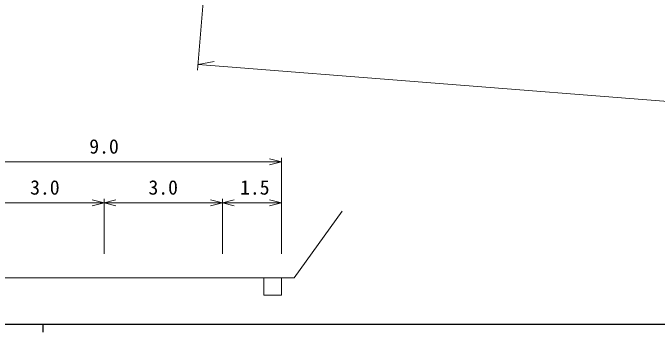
# Model space of a CAD drawing. Units: millimetres on the paper, enlarged 1000 times, with parts at other scales. Extents: x 40000 to 1780024, y 20000 to 394439.
# Drawn here: x 264185 to 345868, y 204000 to 244508 of the extents above; entities that cross this region are included whole.
import ezdxf
from ezdxf.enums import TextEntityAlignment as Align

# ---------------------------------------------------------------- set-up
doc = ezdxf.new("R2010")
doc.units = ezdxf.units.MM
doc.header["$LTSCALE"] = 1000
for name, color, linetype, lineweight in [('M-BGD', 7, 'Continuous', 13), ('M-STR-HTXT', 7, 'Continuous', 13), ('M-TTL-BAND', 7, 'Continuous', 25)]:
    doc.layers.add(name, color=color, linetype=linetype, lineweight=lineweight)
doc.styles.add('ＭＳ ゴシック', font='')
doc.styles.get('ＭＳ ゴシック').set_extended_font_data('MS Gothic')

msp = doc.modelspace()

# ---------------------------------------------------------------- linework, layer by layer
at = {"layer": 'M-BGD'}
for p, q in [((253242, 225599), (298242, 225599)), ((298242, 225599), (296742, 225974)), ((298242, 225599), (296742, 225224)), ((298242, 213919), (298242, 226099)), ((275742, 220394), (274242, 220769)), ((275742, 213919), (275742, 220894)), ((275742, 213919), (275742, 220894)), ((275742, 220394), (277242, 220769)), ((290742, 220394), (289242, 220769)), ((290742, 213919), (290742, 220894)), ((290742, 213919), (290742, 220894)), ((290742, 220394), (292242, 220769)), ((298242, 220394), (296742, 220769)), ((298242, 213919), (298242, 220894)), ((260742, 220394), (275742, 220394)), ((275742, 220394), (274242, 220019)), ((275742, 220394), (290742, 220394)), ((275742, 220394), (277242, 220019)), ((290742, 220394), (289242, 220019)), ((290742, 220394), (298242, 220394)), ((290742, 220394), (292242, 220019)), ((298242, 220394), (296742, 220019)), ((275742, 210881), (260742, 210881)), ((290742, 210881), (275742, 210881)), ((296007, 210881), (290742, 210881)), ((296007, 210881), (296007, 208687)), ((296007, 210881), (298242, 210881)), ((298242, 210881), (299839, 210881)), ((298242, 208687), (298242, 210881)), ((296007, 208687), (298242, 208687))]:
    msp.add_line(p, q, dxfattribs=at)
at = {"layer": 'M-STR-HTXT'}
for p, q in [((287608, 237223), (290145, 268037)), ((287668, 237954), (289695, 238333)), ((287668, 237954), (493492, 221708)), ((298242, 213919), (298242, 220894)), ((305936, 219331), (299839, 210881))]:
    msp.add_line(p, q, dxfattribs=at)
at = {"layer": 'M-TTL-BAND'}
for p, q in [((40000, 205000), (579000, 205000)), ((268000, 205000), (268000, 204000))]:
    msp.add_line(p, q, dxfattribs=at)

# ---------------------------------------------------------------- texts
at = {"layer": 'M-BGD', "style": 'ＭＳ ゴシック'}
for s, p in [('9.0', (275742, 226099)), ('3.0', (268242, 220894)), ('3.0', (283242, 220894)), ('1.5', (294859, 220894))]:
    msp.add_text(s, height=1833, dxfattribs=at).set_placement(p, align=Align.BOTTOM_CENTER)

doc.saveas('drawing.dxf')
